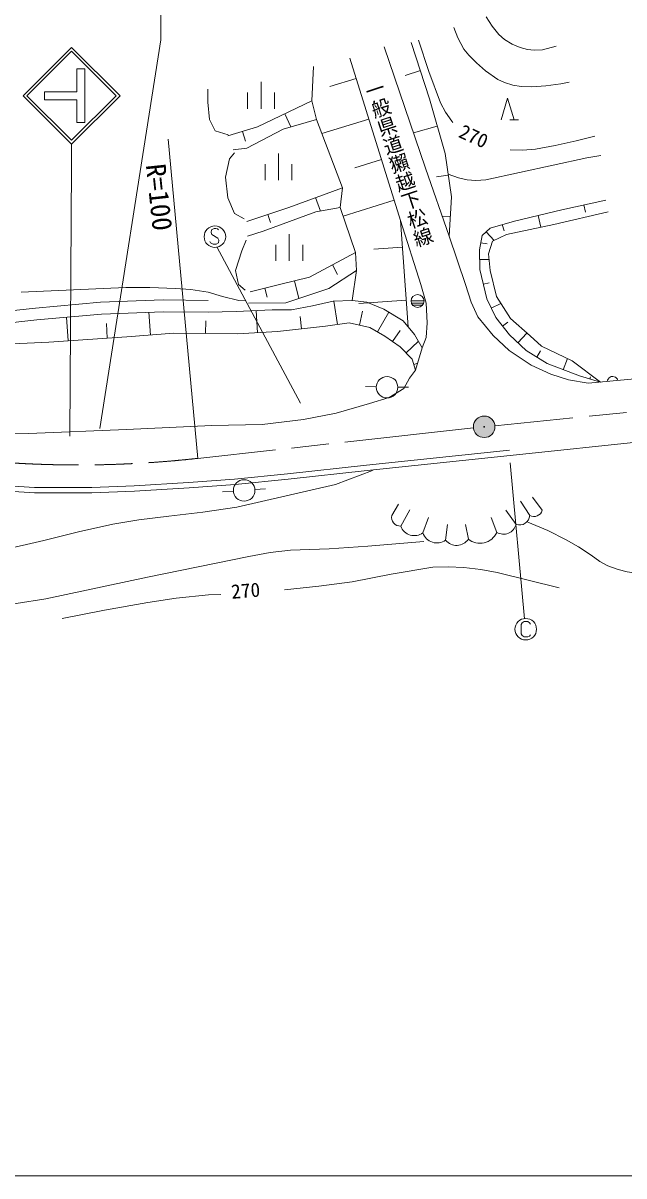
# Model space of a CAD drawing. Units: millimetres, scale not verified. Extents: x 40000 to 680000, y 20000 to 380000.
# Drawn here: x 280994 to 336762, y 205000 to 311938 of the extents above; entities that cross this region are included whole.
import ezdxf
from ezdxf.enums import TextEntityAlignment as Align

# ---------------------------------------------------------------- set-up
doc = ezdxf.new("R2010")
doc.units = ezdxf.units.MM
doc.header["$LTSCALE"] = 1000
doc.linetypes.add('CHAIN', pattern=[18.5, 12, -1.5, 3.5, -1.5])
for name, color, linetype, lineweight in [('S-BGD', 7, 'Continuous', 13), ('S-BGD-EXST', 7, 'Continuous', 13), ('S-BMK', 2, 'CHAIN', 13), ('S-BMK-SRVR', 3, 'Continuous', 13), ('S-STR-HTXT', 7, 'Continuous', 13), ('S-STR-STRC', 7, 'Continuous', 13), ('S-TTL-BAND', 7, 'Continuous', 13)]:
    doc.layers.add(name, color=color, linetype=linetype, lineweight=lineweight)
doc.layers.add('S-BMK-HTXT', color=7, linetype='Continuous')
doc.styles.add('@ＭＳ ゴシック', font='')
doc.styles.add('ＭＳ ゴシック', font='')
doc.styles.get('@ＭＳ ゴシック').set_extended_font_data('@MS Gothic')
doc.styles.get('ＭＳ ゴシック').set_extended_font_data('MS Gothic')

msp = doc.modelspace()

# ---------------------------------------------------------------- hatches: boundary and pattern name
at = {"layer": 'S-BMK-SRVR'}
msp.add_hatch(color=256, dxfattribs=at).paths.add_polyline_path([(324792, 274490), (324792, 274529), (324789, 274568), (324786, 274607), (324780, 274646), (324773, 274684), (324765, 274723), (324755, 274761), (324744, 274798), (324731, 274835), (324716, 274871), (324701, 274907), (324683, 274942), (324665, 274977), (324645, 275011), (324624, 275044), (324602, 275076), (324578, 275107), (324553, 275137), (324527, 275166), (324500, 275195), (324471, 275222), (324442, 275248), (324412, 275272), (324380, 275296), (324348, 275318), (324315, 275340), (324281, 275359), (324247, 275378), (324211, 275395), (324175, 275411), (324139, 275425), (324102, 275438), (324064, 275449), (324026, 275459), (323988, 275467), (323949, 275474), (323910, 275479), (323871, 275483), (323832, 275486), (323793, 275486), (323754, 275486), (323714, 275483), (323675, 275479), (323636, 275474), (323598, 275467), (323559, 275459), (323521, 275449), (323484, 275438), (323447, 275425), (323410, 275411), (323374, 275395), (323339, 275378), (323304, 275359), (323271, 275340), (323237, 275318), (323205, 275296), (323174, 275272), (323144, 275248), (323114, 275222), (323086, 275195), (323059, 275166), (323033, 275137), (323008, 275107), (322984, 275076), (322962, 275044), (322941, 275011), (322921, 274977), (322902, 274942), (322885, 274907), (322869, 274871), (322855, 274835), (322842, 274798), (322831, 274761), (322821, 274723), (322812, 274684), (322806, 274646), (322800, 274607), (322796, 274568), (322794, 274529), (322793, 274490), (322794, 274451), (322796, 274412), (322800, 274373), (322806, 274334), (322812, 274296), (322821, 274258), (322831, 274220), (322842, 274182), (322855, 274145), (322869, 274109), (322885, 274073), (322902, 274038), (322921, 274003), (322941, 273970), (322962, 273937), (322984, 273905), (323008, 273873), (323033, 273843), (323059, 273814), (323086, 273786), (323114, 273759), (323144, 273733), (323174, 273708), (323205, 273684), (323237, 273662), (323271, 273641), (323304, 273621), (323339, 273603), (323374, 273585), (323410, 273570), (323447, 273555), (323484, 273543), (323521, 273531), (323559, 273521), (323598, 273513), (323636, 273506), (323675, 273501), (323714, 273497), (323754, 273495), (323793, 273494), (323832, 273495), (323871, 273497), (323910, 273501), (323949, 273506), (323988, 273513), (324026, 273521), (324064, 273531), (324102, 273543), (324139, 273555), (324175, 273570), (324211, 273585), (324247, 273603), (324281, 273621), (324315, 273641), (324348, 273662), (324380, 273684), (324412, 273708), (324442, 273733), (324471, 273759), (324500, 273786), (324527, 273814), (324553, 273843), (324578, 273873), (324602, 273905), (324624, 273937), (324645, 273970), (324665, 274003), (324683, 274038), (324701, 274073), (324716, 274109), (324731, 274145), (324744, 274182), (324755, 274220), (324765, 274258), (324773, 274296), (324780, 274334), (324786, 274373), (324789, 274412), (324792, 274451)])

# ---------------------------------------------------------------- linework, layer by layer
at = {"layer": 'S-BGD'}
for p, q in [((317028, 310147), (318706, 304921)), ((318339, 298492), (314511, 309729)), ((311312, 308684), (316032, 293632)), ((307798, 304712), (307956, 307900)), ((317867, 307534), (316456, 307084)), ((303079, 306480), (303079, 303989)), ((311902, 306802), (309464, 306043)), ((298149, 304607), (298149, 305809)), ((301829, 305483), (301829, 303989)), ((304328, 305483), (304328, 303989)), ((318706, 304921), (320175, 299851)), ((325369, 302970), (325969, 304962)), ((325969, 304962), (326569, 302970)), ((298306, 302987), (298149, 304607)), ((302764, 302308), (307798, 304712)), ((308218, 302987), (307798, 304712)), ((298831, 301942), (298306, 302987)), ((308218, 302987), (305124, 302099)), ((305281, 303510), (305858, 302309)), ((310630, 296663), (308218, 302987)), ((313082, 303039), (308717, 301680)), ((326169, 302970), (326969, 302970)), ((300037, 301576), (298831, 301942)), ((299984, 301471), (302764, 302308)), ((301374, 301890), (301652, 300971)), ((305124, 302099), (301767, 300322)), ((319441, 302386), (317229, 301750)), ((300142, 299329), (300614, 299904)), ((301767, 300322), (300509, 300165)), ((304704, 299842), (304704, 297352)), ((320175, 299851), (320752, 295827)), ((299775, 297656), (300142, 299329)), ((303455, 298846), (303455, 297352)), ((305954, 298846), (305954, 297352)), ((314262, 299276), (311780, 298503)), ((320542, 292168), (318339, 298492)), ((299984, 295722), (299775, 297656)), ((320463, 297839), (319380, 297685)), ((305648, 294834), (310630, 296663)), ((310420, 294834), (310630, 296663)), ((300614, 294259), (299984, 295722)), ((308139, 295749), (308602, 294497)), ((315442, 295513), (310691, 294034)), ((320752, 295827), (320542, 292168)), ((331003, 294623), (335094, 295511)), ((301505, 293789), (300614, 294259)), ((301767, 293527), (305648, 294834)), ((308165, 294416), (303288, 292639)), ((303708, 294181), (303959, 293439)), ((310420, 294834), (308165, 294416)), ((311836, 290653), (310420, 294834)), ((326598, 293577), (331003, 294623)), ((328801, 294100), (329062, 293006)), ((335304, 294414), (330269, 293264)), ((333049, 295067), (333195, 294399)), ((316032, 293632), (317920, 287674)), ((316032, 293632), (316728, 283759)), ((320647, 293998), (319899, 294040)), ((324343, 292898), (326598, 293577)), ((325471, 293238), (325646, 292660)), ((330269, 293264), (325864, 292323)), ((303288, 292639), (301820, 292168)), ((305701, 292368), (305701, 289878)), ((320542, 292168), (322063, 287674)), ((323347, 290912), (323609, 292219)), ((323609, 292219), (324343, 292898)), ((323976, 292558), (324710, 291771)), ((325864, 292323), (324553, 291696)), ((301295, 290810), (301715, 291803)), ((304451, 291372), (304451, 289878)), ((306950, 291372), (306950, 289878)), ((316206, 291164), (313544, 290977)), ((323399, 289083), (323347, 290912)), ((323478, 291565), (324061, 291449)), ((324553, 291696), (324186, 290546)), ((300719, 288980), (301295, 290810)), ((307589, 288353), (311836, 290653)), ((311941, 288980), (311836, 290653)), ((323373, 289997), (324239, 290022)), ((324186, 290546), (324343, 288978)), ((300981, 287674), (300719, 288980)), ((311941, 288980), (309372, 287308)), ((309712, 289503), (310189, 288629)), ((311528, 286209), (311941, 288980)), ((324029, 286365), (323399, 289083)), ((324343, 288978), (324920, 286574)), ((301610, 287151), (300981, 287674)), ((302082, 286994), (304809, 287674)), ((304809, 287674), (307589, 288353)), ((306199, 288013), (306596, 286398)), ((317920, 287674), (318392, 285949)), ((322063, 287674), (322587, 286054)), ((323714, 287724), (324243, 287845)), ((303446, 287334), (303650, 286520)), ((309372, 287308), (305386, 286001)), ((282159, 285495), (288194, 286042)), ((288194, 286042), (294010, 286260)), ((294010, 286260), (298180, 286206)), ((305386, 286001), (301925, 285949)), ((305908, 285339), (307872, 285720)), ((307872, 285720), (309782, 286155)), ((309782, 286155), (311528, 286209)), ((310164, 283980), (309837, 286157)), ((311528, 286209), (312892, 286046)), ((316554, 286228), (312145, 285919)), ((312892, 286046), (314475, 285394)), ((317005, 286158), (318205, 286158)), ((317053, 285967), (318157, 285967)), ((317149, 285776), (318061, 285776)), ((318392, 285949), (318497, 284120)), ((322587, 286054), (323216, 284695)), ((324868, 284640), (324029, 286365)), ((324448, 285503), (325334, 285931)), ((324920, 286574), (326231, 284536)), ((277606, 285003), (282159, 285495)), ((282268, 284404), (288265, 284948)), ((282268, 284404), (288265, 284948)), ((285187, 282471), (285038, 284655)), ((288265, 284948), (294024, 285164)), ((288265, 284948), (294024, 285164)), ((292812, 283001), (292653, 285113)), ((294024, 285164), (298165, 285110)), ((294024, 285164), (298165, 285110)), ((298165, 285110), (300779, 285176)), ((300779, 285176), (304107, 285339)), ((302743, 283218), (302622, 285266)), ((304107, 285339), (305908, 285339)), ((306836, 283572), (306710, 284716)), ((312210, 283925), (312505, 285211)), ((313875, 283300), (314928, 285120)), ((314475, 285394), (316275, 284306)), ((323216, 284695), (324632, 282968)), ((326126, 283020), (324868, 284640)), ((326231, 284536), (328067, 282916)), ((277706, 283911), (282268, 284404)), ((277706, 283911), (282268, 284404)), ((288815, 282715), (288724, 284064)), ((297941, 283137), (297953, 284322)), ((309073, 283816), (304598, 283327)), ((311255, 284143), (309073, 283816)), ((313165, 283708), (311255, 284143)), ((314584, 282892), (313165, 283708)), ((315293, 282403), (315994, 283411)), ((316275, 284306), (317312, 283055)), ((318497, 284120), (318392, 282761)), ((325497, 283830), (325988, 284209)), ((283372, 282348), (273496, 281859)), ((290630, 282838), (283372, 282348)), ((294995, 283164), (290630, 282838)), ((300888, 283110), (294995, 283164)), ((304598, 283327), (300888, 283110)), ((316003, 281913), (314584, 282892)), ((316548, 281342), (317676, 282413)), ((317312, 283055), (318022, 281804)), ((318392, 282761), (318022, 281804)), ((324632, 282968), (326101, 281557)), ((327700, 281557), (326126, 283020)), ((326913, 282288), (327757, 283189)), ((328067, 282916), (329116, 281975)), ((317094, 280771), (316003, 281913)), ((318022, 281804), (317421, 279738)), ((326101, 281557), (328146, 280198)), ((329640, 280355), (327700, 281557)), ((328670, 280956), (329025, 281525)), ((329116, 281975), (331947, 280616)), ((317421, 279738), (317094, 280771)), ((317258, 280255), (317554, 280348)), ((328146, 280198), (329981, 279362)), ((332629, 279205), (329640, 280355)), ((331135, 279780), (331535, 280814)), ((331947, 280616), (334584, 278631)), ((316871, 278990), (317421, 279738)), ((329981, 279362), (331607, 278839)), ((334584, 278631), (332629, 279205)), ((346998, 279780), (333443, 278525)), ((333607, 278918), (333668, 279125)), ((335583, 279144), (335468, 279093)), ((335743, 279158), (335583, 279144)), ((335866, 279130), (335743, 279158)), ((335971, 279079), (335866, 279130)), ((313778, 278188), (312779, 278219)), ((314983, 277213), (316346, 278049)), ((315777, 278157), (316777, 278157)), ((316346, 278049), (316871, 278990)), ((331607, 278839), (333443, 278525)), ((335233, 278811), (335204, 278688)), ((335283, 278916), (335233, 278811)), ((335374, 279024), (335283, 278916)), ((335468, 279093), (335374, 279024)), ((336080, 278990), (335971, 279079)), ((336149, 278896), (336080, 278990)), ((336200, 278780), (336149, 278896)), ((313147, 276638), (314983, 277213)), ((310053, 275749), (313147, 276638)), ((303183, 274704), (307012, 275174)), ((307012, 275174), (310053, 275749)), ((276805, 273763), (281525, 273868)), ((281525, 273868), (290597, 274234)), ((290597, 274234), (298516, 274599)), ((298516, 274599), (303183, 274704)), ((326196, 271836), (352420, 274600)), ((312882, 270934), (326144, 272331)), ((312935, 270438), (326196, 271836)), ((305537, 270113), (312882, 270934)), ((296360, 269323), (300628, 269627)), ((300628, 269627), (305537, 270113)), ((300671, 269131), (305592, 269618)), ((305592, 269618), (312935, 270438)), ((275907, 268735), (282049, 268369)), ((275936, 269232), (282064, 268868)), ((282064, 268868), (287368, 268868)), ((287368, 268868), (291300, 269019)), ((287378, 268369), (291325, 268522)), ((291300, 269019), (296360, 269323)), ((291325, 268522), (296396, 268826)), ((296396, 268826), (300671, 269131)), ((300515, 268515), (299518, 268444)), ((302509, 268660), (303506, 268733)), ((282049, 268369), (287378, 268369)), ((328016, 266274), (327173, 267588)), ((329176, 266747), (328280, 267956)), ((315206, 266274), (315839, 267325)), ((316050, 265276), (316893, 266800)), ((326751, 265434), (325802, 266747)), ((318106, 264646), (318633, 266064)), ((320214, 263963), (320372, 265434)), ((322323, 264068), (322059, 265434)), ((324959, 264698), (324432, 266064))]:
    msp.add_line(p, q, dxfattribs=at)
for points in [[(323976, 312508), (324516, 311657), (325136, 310882), (325691, 310398), (326377, 309978), (327127, 309666), (327818, 309484), (328418, 309411), (329207, 309450), (330479, 309790)], [(320987, 311515), (321359, 310576), (321915, 309524), (322353, 308961), (323063, 308255), (323909, 307512), (325044, 306701), (325678, 306411), (326449, 306182), (327217, 306055), (328217, 306011), (329524, 306101), (330909, 306307), (331685, 306445)], [(317683, 310342), (318645, 307455), (319739, 304543), (320214, 303658), (320781, 302833), (320867, 302725)], [(326211, 300169), (327346, 300153), (328542, 300254), (330374, 300569), (332324, 301018), (334045, 301458)], [(320463, 297926), (321400, 297572), (322219, 297386), (323020, 297340), (323945, 297407), (333329, 299426), (334622, 299651)], [(280832, 286977), (290541, 287400), (292749, 287420), (295147, 287331), (296579, 287227), (298161, 286990), (299518, 286561), (301006, 286212), (301630, 286165)], [(248679, 259182), (253331, 260168), (258046, 261052), (260229, 261317), (262229, 261457), (271618, 261850), (273412, 261997), (275220, 262250), (279034, 263031), (282928, 263932), (286148, 264753), (289334, 265453), (291734, 265844), (294512, 266187), (297664, 266556), (300828, 267029), (309991, 269121), (313422, 270425)], [(327856, 265644), (329692, 264856), (331414, 263998), (332553, 263353), (333715, 262572), (334529, 261992), (335276, 261579), (336219, 261241), (337050, 261041), (338387, 260840), (339784, 260755), (341720, 260916)], [(269917, 257028), (273729, 257348), (277704, 257785), (280365, 258096), (283102, 258531), (292553, 260528), (301949, 262472), (303921, 262814), (305804, 263033), (309400, 263175), (312991, 263419), (318204, 263858)], [(305268, 259378), (308450, 259706), (311531, 260122), (315145, 260821), (319035, 261459), (320436, 261502), (321899, 261441), (323490, 261259), (324996, 260979), (330757, 259550)], [(284632, 256713), (288553, 257495), (292582, 258193), (295215, 258579), (298197, 258899), (299357, 258947)]]:
    msp.add_lwpolyline(points, dxfattribs=at)
for centre, major_axis in [((317605, 286158), (600, 0)), ((314777, 278157), (1000, 0)), ((301512, 268586), (1000, 0))]:
    msp.add_ellipse(centre, major_axis=major_axis, ratio=0.996598, dxfattribs=at)
for centre, major_axis, start_param, end_param in [((328418, 266944), (783, 0), 4.1734126, 6.028003), ((316004, 266091), (818, 0), 2.9141901, 4.7687806), ((317315, 265729), (1344, 0), 3.4865948, 5.3411853), ((325578, 265736), (1211, 0), 4.1757008, 6.0302913), ((327067, 266327), (950, 0), 4.3730964, 6.2276868), ((319417, 265092), (1386, 0), 3.4708619, 5.3254524), ((323404, 265368), (1694, 0), 4.0206387, 5.8752292), ((321229, 264803), (1320, 0), 3.8350521, 5.6896426)]:
    msp.add_ellipse(centre, major_axis=major_axis, ratio=0.996598, start_param=start_param, end_param=end_param, dxfattribs=at)
at = {"layer": 'S-BGD-EXST'}
for p, q in [((298479, 292757), (298439, 292518)), ((298439, 292518), (298519, 292318)), ((298719, 292876), (298479, 292757)), ((298519, 292318), (299079, 291999)), ((298879, 292876), (298719, 292876)), ((299039, 292836), (298879, 292876)), ((299119, 292757), (299039, 292836)), ((299079, 291999), (299159, 291800)), ((298399, 291561), (298319, 291681)), ((298639, 291442), (298399, 291561)), ((298919, 291442), (298639, 291442)), ((299119, 291561), (298919, 291442)), ((298980, 291175), (306734, 276684)), ((299159, 291800), (299119, 291561)), ((326209, 271152), (327531, 256661)), ((327327, 256312), (327207, 256153)), ((327207, 256153), (327207, 255276)), ((327487, 256432), (327327, 256312)), ((327847, 256432), (327487, 256432)), ((328007, 256312), (327847, 256432)), ((328087, 256193), (328007, 256312)), ((327207, 255276), (327327, 255117)), ((327327, 255117), (327487, 254997)), ((327487, 254997), (327847, 254997)), ((327847, 254997), (328007, 255077)), ((328007, 255077), (328087, 255197))]:
    msp.add_line(p, q, dxfattribs=at)
for centre in [(298799, 292119), (327647, 255715)]:
    msp.add_ellipse(centre, major_axis=(1000, 0), ratio=0.996598, dxfattribs=at)
at = {"layer": 'S-BMK'}
for p, q in [((368848, 279006), (324787, 274590)), ((322799, 274381), (297230, 271562))]:
    msp.add_line(p, q, dxfattribs=at)
msp.add_ellipse((286143, 370570), major_axis=(99962, 0), ratio=0.996598, start_param=4.5923507, end_param=4.8235254, dxfattribs=at)
at = {"layer": 'S-BMK-SRVR'}
for major_axis in [(1000, 0), (40, 0)]:
    msp.add_ellipse((323793, 274490), major_axis=major_axis, ratio=0.996598, dxfattribs=at)
at = {"layer": 'S-STR-HTXT'}
msp.add_line((297230, 271562), (294450, 301157), dxfattribs=at)
at = {"layer": 'S-STR-STRC'}
for p, q in [((293771, 321826), (293771, 310369)), ((293771, 310369), (288112, 274334)), ((280995, 305201), (285494, 309684)), ((281349, 305201), (285494, 309331)), ((289992, 305200), (285494, 309684)), ((289639, 305200), (285494, 309331)), ((285993, 305573), (285993, 307691)), ((285993, 307691), (286743, 307691)), ((286743, 307690), (285993, 307690)), ((285993, 305573), (285993, 307690)), ((286743, 307691), (286743, 302709)), ((286743, 302709), (286743, 307690)), ((280995, 305201), (285494, 300717)), ((281349, 305201), (285494, 301069)), ((282994, 305573), (285993, 305573)), ((282994, 305573), (282994, 304826)), ((282994, 304826), (282994, 305573)), ((285993, 305573), (282994, 305573)), ((285993, 304826), (282994, 304826)), ((285993, 304826), (282994, 304826)), ((285494, 301069), (289639, 305200)), ((285494, 300717), (289992, 305200)), ((285993, 302709), (285993, 304826)), ((285993, 302709), (285993, 304826)), ((286743, 302709), (285993, 302709)), ((286743, 302709), (285993, 302709)), ((285494, 300717), (285494, 298725)), ((285494, 298725), (285321, 273611))]:
    msp.add_line(p, q, dxfattribs=at)
at = {"layer": 'S-TTL-BAND'}
msp.add_line((40000, 205000), (579000, 205000), dxfattribs=at)

# ---------------------------------------------------------------- texts
at = {"layer": 'S-BMK-HTXT', "style": '@ＭＳ ゴシック'}
msp.add_text('一般県道獺越下松線', height=1320, rotation=288.057, dxfattribs=at).set_placement((313358, 306641), align=Align.MIDDLE_LEFT)
at = {"layer": 'S-STR-HTXT', "style": 'ＭＳ ゴシック'}
for s, height, rotation, p in [('270', 1320, 335.374, (321154, 301036)), ('R=100', 1833, 276.121, (291842, 298727)), ('270', 1320, 4.584, (300394, 258135))]:
    msp.add_text(s, height=height, rotation=rotation, dxfattribs=at).set_placement(p, align=Align.BOTTOM_LEFT)

doc.saveas('drawing.dxf')
